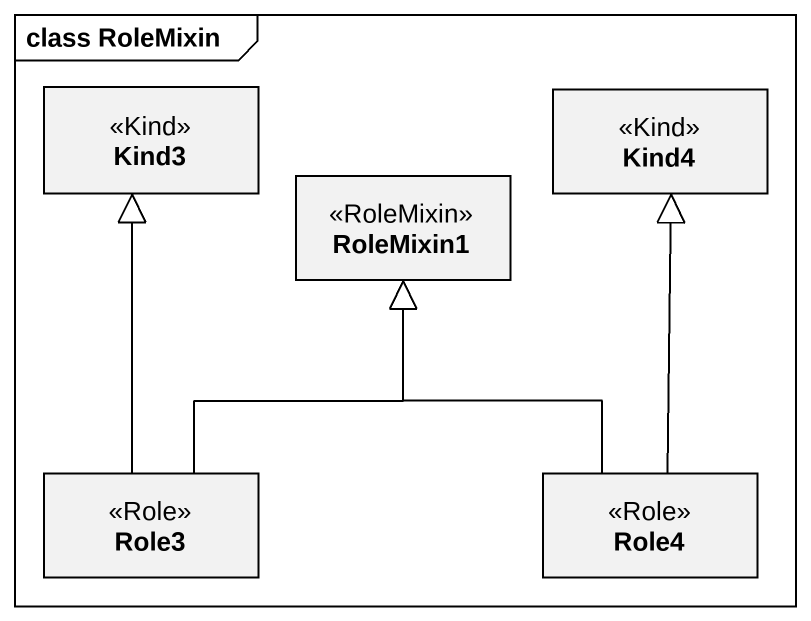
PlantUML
@startuml
mainframe class RoleMixin
hide circle
hide empty members
class Kind3 <<Kind>>
class Kind4 <<Kind>>
class RoleMixin1 <<RoleMixin>>
class Role3 <<Role>>
class Role4 <<Role>>
Role3 -up-|> Kind3
Role3 -up-|> RoleMixin1
Role4 -up-|> Kind4
Role4 -up-|> RoleMixin1
@enduml
